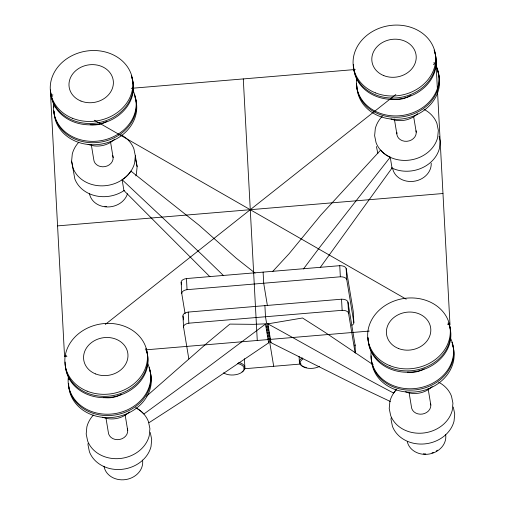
<?xml version="1.0" encoding="UTF-8"?>
<svg xmlns="http://www.w3.org/2000/svg" width="505" height="505" viewBox="0 0 505 505"><rect width="100%" height="100%" fill="white"/><g stroke="black" fill="none" stroke-linecap="round" stroke-linejoin="round"><path stroke-width="0.76" d="M390.422 401.526L356.902 385.662L270.983 342.68L267.877 323.856L302.533 317.992L324.911 332.271L373.214 364.799M124.331 190.379A32.036 27.257 -9.4 0 1 74.835 178.94L71.609 161.145L72.284 154A32.036 27.257 -9.4 0 1 78.799 142.208M88.122 443.377L87.984 444.804L89.417 451.773A32.036 27.257 -9.4 0 0 121.301 469.397A32.036 27.257 -9.4 0 0 151.02 446.597L151.696 439.451L150.263 432.488M121.023 134.835A32.036 27.257 -9.4 0 1 133.888 148.823L135.321 155.792L134.639 162.938A32.036 27.257 -9.4 0 1 104.92 185.733A32.036 27.257 -9.4 0 1 73.042 168.114L71.609 161.145M135.321 155.792L137.114 166.618L136.432 173.764A32.036 27.257 -9.4 0 1 135.801 175.866M391.141 417.919L391.009 419.352L392.442 426.321A32.036 27.257 -9.4 0 0 424.32 443.939A32.036 27.257 -9.4 0 0 454.039 421.145L454.721 413.999L453.288 407.03M320.202 267.524L392.031 168.02L390.232 157.181A31.177 28.255 -35.4 0 1 380.625 150.099L320.915 214.991L289.125 253.68L272.694 271.463M303.429 268.988L320.328 246.497L390.232 157.181M146.595 396.141L208.224 342.074L229.876 324.096L253.384 324.343L265.807 323.825L206.728 368.076L143.874 414.031A31.177 23.243 6.7 0 0 136.501 408.147M52.93 94.915L50.582 95.11L64.564 356.669L66.414 355.204M105.286 324.444L395.876 94.473M433.511 64.691L435.979 62.734L449.968 324.292L447.613 324.488M148.956 422.742L183.801 400.206L268.622 342.876L268.685 341.159M131.262 88.331L355.299 69.513M433.631 62.936L435.979 62.734M57.57 225.886L442.973 193.516M185.108 313.763L181.762 293.55L181.169 282.44A6.578 3.44 -3.1 0 1 186.459 278.558L339.751 265.68A6.578 3.44 -3.1 0 1 346.165 268.578L353.248 311.345L353.841 322.449A6.578 3.44 -3.1 0 1 351.909 325.277M181.762 293.55A6.578 3.44 -3.1 0 1 187.052 289.668L340.345 276.791A6.578 3.44 -3.1 0 1 346.758 279.688L353.841 322.449M188.832 358.948L183.555 327.07L182.961 315.96A6.578 3.44 -3.1 0 1 188.251 312.077L341.544 299.2A6.578 3.44 -3.1 0 1 347.958 302.104L355.04 344.865L355.476 353.008M183.555 327.07A6.578 3.44 -3.1 0 1 188.845 323.187L342.137 310.31A6.578 3.44 -3.1 0 1 348.551 313.214L355.116 352.862M64.564 356.669L66.912 356.467M145.244 349.889L369.281 331.072M243.978 368.789L301.068 363.998M270.983 342.68L270.415 341.014M393.616 393.048C351.12 370.784 309.647 346.676 267.549 323.68L267.871 323.901M50.582 95.11L52.634 96.291M94.347 120.228L406.197 299.175M447.916 323.112L449.968 324.292M255.088 273.104L236.157 258.131L199.09 225.224L130.89 171.075A31.177 28.779 14.1 0 1 122.122 179.704L123.914 190.543L209.96 276.784M122.122 179.704L203.635 256.3L223.608 275.698M265.497 324.058L268.622 342.876M439.129 136.287L440.133 141.166L439.457 148.312A32.036 27.257 -9.4 0 1 391.425 167.83M376.421 146.519L377.854 153.488M135.681 159.656L137.114 166.618M413.664 116.661L416.234 132.184M394.38 119.066L396.816 133.812M428.126 388.743L430.822 405.042M409.094 392.701L411.405 406.67A9.753 8.301 -9.4 0 0 422.407 414.056A9.753 8.301 -9.4 0 0 430.601 403.609M267.416 305.676L263.698 283.229L263.105 272.119M267.928 325.94L268.174 327.448M268.42 328.957L268.673 330.466M268.919 331.968L269.171 333.477M269.418 334.985L269.67 336.494M269.916 337.997L270.162 339.505M273.697 366.295L265.491 316.749L264.898 305.639M266.185 326.091L266.438 327.594M266.684 329.102L266.937 330.611M267.183 332.113L267.435 333.622M267.688 335.131L267.934 336.639M268.187 338.142L268.439 339.65M181.169 282.44L181.554 284.776M182.961 315.96L183.605 319.848M110.431 141.343L113.133 157.642M91.272 144.531L93.709 159.277A9.753 8.301 -9.4 0 0 105.128 166.587A9.753 8.301 -9.4 0 0 112.684 155.521M125.145 414.984L127.721 430.506M105.987 418.165L108.297 432.135A9.753 8.301 -9.4 0 0 119.717 439.445A9.753 8.301 -9.4 0 0 127.273 428.385M299.08 356.429L299.414 362.584M346.165 268.578L346.758 279.688M347.958 302.104L348.551 313.214M339.751 265.68L340.345 276.791M341.544 299.2L342.137 310.31M243.284 78.925L257.266 340.477M244.414 358.695L244.856 367.167M186.459 278.558L187.052 289.668M188.251 312.077L188.845 323.187M237.64 363.556A11.287 5.902 -3.1 0 1 241.491 372.57A11.287 5.902 -3.1 0 1 223.62 372.841M238.638 362.401A12.095 6.331 -3.1 0 1 242.065 371.901M145.876 348.393A41.479 35.293 -9.4 0 1 112.419 395.674A41.479 35.293 -9.4 0 1 65.164 362.041M129.349 411.973A22.302 18.975 -9.4 0 1 102.723 417.237M149.398 369.654A41.479 35.293 -9.4 0 1 115.935 416.934A41.479 35.293 -9.4 0 1 68.686 383.308M149.063 367.627A41.479 35.293 -9.4 0 1 116.933 414.662A41.479 35.293 -9.4 0 1 68.383 383.579M68.427 379.722A41.479 35.293 -9.4 0 1 68.579 378.169M146.362 350.47A41.479 35.293 -9.4 0 1 113.53 396.867A41.479 35.293 -9.4 0 1 65.423 365.702M147.599 363.436A41.479 35.293 -9.4 0 1 115.367 413.551A41.479 35.293 -9.4 0 1 68.358 376.812M121.421 394.26A22.302 18.975 -9.4 0 1 103.279 397.328M142.549 460.074A19.512 16.602 -9.4 0 1 125.852 479.548A19.512 16.602 -9.4 0 1 104.005 466.216M93.381 415.041A32.036 27.257 -9.4 0 0 86.873 426.832L86.191 433.978L87.624 440.947A32.036 27.257 -9.4 0 0 119.508 458.565A32.036 27.257 -9.4 0 0 149.227 435.771L149.909 428.625L148.47 421.656A32.036 27.257 -9.4 0 0 135.611 407.668M131.287 75.535A41.479 35.293 -9.4 0 1 98.273 122.734A41.479 35.293 -9.4 0 1 50.569 89.959M114.768 139.109A22.302 18.975 -9.4 0 1 88.135 144.38M134.475 94.77A41.479 35.293 -9.4 0 1 102.345 141.804A41.479 35.293 -9.4 0 1 53.795 110.721M53.789 107.641A41.479 35.293 -9.4 0 1 53.902 106.082M134.81 96.796A41.479 35.293 -9.4 0 1 101.795 143.994A41.479 35.293 -9.4 0 1 54.092 111.22M131.515 76.886A41.479 35.293 -9.4 0 1 99.384 123.921A41.479 35.293 -9.4 0 1 50.841 92.844M106.833 121.402A22.302 18.975 -9.4 0 1 90.092 124.716M133.011 90.572A41.479 35.293 -9.4 0 1 100.331 140.769A41.479 35.293 -9.4 0 1 53.877 103.178M127.481 193.718A19.512 16.602 -9.4 0 1 107.458 206.968A19.512 16.602 -9.4 0 1 89.423 193.352M106.467 206.482A18.205 15.491 -9.4 0 1 104.914 206.318M355.04 344.865A6.578 3.44 -3.1 0 1 354.92 345.874M319.64 366.27A11.287 5.902 -3.1 0 1 303.966 367.179A11.287 5.902 -3.1 0 1 302.874 359.023M306.333 367.507A12.095 6.331 -3.1 0 1 304.294 366.952M303.675 366.725A12.095 6.331 -3.1 0 1 302.205 357.856M448.711 322.954A41.479 35.293 -9.4 0 1 415.697 370.152A41.479 35.293 -9.4 0 1 367.987 337.378M432.185 386.533A22.302 18.975 -9.4 0 1 405.553 391.798M452.227 344.214A41.479 35.293 -9.4 0 1 420.097 391.249A41.479 35.293 -9.4 0 1 371.554 360.172M451.893 342.188A41.479 35.293 -9.4 0 1 418.43 389.462A41.479 35.293 -9.4 0 1 371.181 355.836M371.409 352.73A41.479 35.293 -9.4 0 1 371.642 351.177M448.932 324.311A41.479 35.293 -9.4 0 1 415.918 371.51A41.479 35.293 -9.4 0 1 368.214 338.729M450.435 337.997A41.479 35.293 -9.4 0 1 418.197 388.111A41.479 35.293 -9.4 0 1 371.188 351.373M424.25 368.82A22.302 18.975 -9.4 0 1 407.516 372.135M445.65 434.616A19.512 16.602 -9.4 0 1 429.376 454.014A19.512 16.602 -9.4 0 1 407.245 441.465M437.564 450.182A18.205 15.491 -9.4 0 1 436.269 451.015M433.467 452.398A18.205 15.491 -9.4 0 1 431.983 452.928M425.747 453.926A18.205 15.491 -9.4 0 1 423.379 453.812M396.406 389.589A32.036 27.257 -9.4 0 0 389.898 401.38L389.216 408.526L390.649 415.489A32.036 27.257 -9.4 0 0 422.534 433.113A32.036 27.257 -9.4 0 0 452.253 410.319L452.928 403.173L451.495 396.204A32.036 27.257 -9.4 0 0 438.63 382.216M393.622 393.054A31.177 22.719 -22.3 0 1 396.267 389.765M434.123 50.096A41.479 35.293 -9.4 0 1 401.109 97.295A41.479 35.293 -9.4 0 1 353.405 64.52M417.597 113.669A22.302 18.975 -9.4 0 1 390.965 118.94M436.724 67.897A41.479 35.293 -9.4 0 1 405.174 116.365A41.479 35.293 -9.4 0 1 356.587 83.748M356.738 80.642A41.479 35.293 -9.4 0 1 357.054 78.319M437.639 71.356A41.479 35.293 -9.4 0 1 404.625 118.555A41.479 35.293 -9.4 0 1 356.921 85.781M434.603 52.166A41.479 35.293 -9.4 0 1 401.772 98.57A41.479 35.293 -9.4 0 1 353.67 67.405M410.862 95.205A22.302 18.975 -9.4 0 1 390.826 98.879M435.847 65.132A41.479 35.293 -9.4 0 1 403.609 115.254A41.479 35.293 -9.4 0 1 356.599 78.515M416.013 130.751A9.753 8.301 -9.4 0 1 406.973 141.299A9.753 8.301 -9.4 0 1 396.886 132.354M431.213 163.191A19.512 16.602 -9.4 0 1 413.526 181.339A19.512 16.602 -9.4 0 1 392.524 167.894M382.361 116.182A32.036 27.257 -9.4 0 0 375.31 128.541L374.628 135.687L376.061 142.656A32.036 27.257 -9.4 0 0 407.945 160.281A32.036 27.257 -9.4 0 0 437.665 137.486L438.346 130.34L436.907 123.371A32.036 27.257 -9.4 0 0 424.048 109.377M87.144 391.16A41.479 35.293 -9.4 0 0 147.435 355.381A41.479 35.293 -9.4 0 0 83.874 330.011A41.479 35.293 -9.4 0 0 87.144 391.16M95.552 373.915A22.302 18.975 -9.4 0 0 127.961 354.68A22.302 18.975 -9.4 0 0 93.791 341.045A22.302 18.975 -9.4 0 0 95.552 373.915M72.556 118.296A41.479 35.293 -9.4 0 0 132.847 82.523A41.479 35.293 -9.4 0 0 69.286 57.153A41.479 35.293 -9.4 0 0 72.556 118.296M80.964 101.05A22.302 18.975 -9.4 0 0 113.372 81.823A22.302 18.975 -9.4 0 0 79.209 68.181A22.302 18.975 -9.4 0 0 80.964 101.05M389.974 365.721A41.479 35.293 -9.4 0 0 450.271 329.942A41.479 35.293 -9.4 0 0 386.704 304.572A41.479 35.293 -9.4 0 0 389.974 365.721M398.382 348.475A22.302 18.975 -9.4 0 0 430.797 329.241A22.302 18.975 -9.4 0 0 396.627 315.606A22.302 18.975 -9.4 0 0 398.382 348.475M375.385 92.857A41.479 35.293 -9.4 0 0 435.682 57.084A41.479 35.293 -9.4 0 0 372.116 31.714A41.479 35.293 -9.4 0 0 375.385 92.857M383.794 75.611A22.302 18.975 -9.4 0 0 416.208 56.383A22.302 18.975 -9.4 0 0 382.039 42.742A22.302 18.975 -9.4 0 0 383.794 75.611"/></g></svg>
